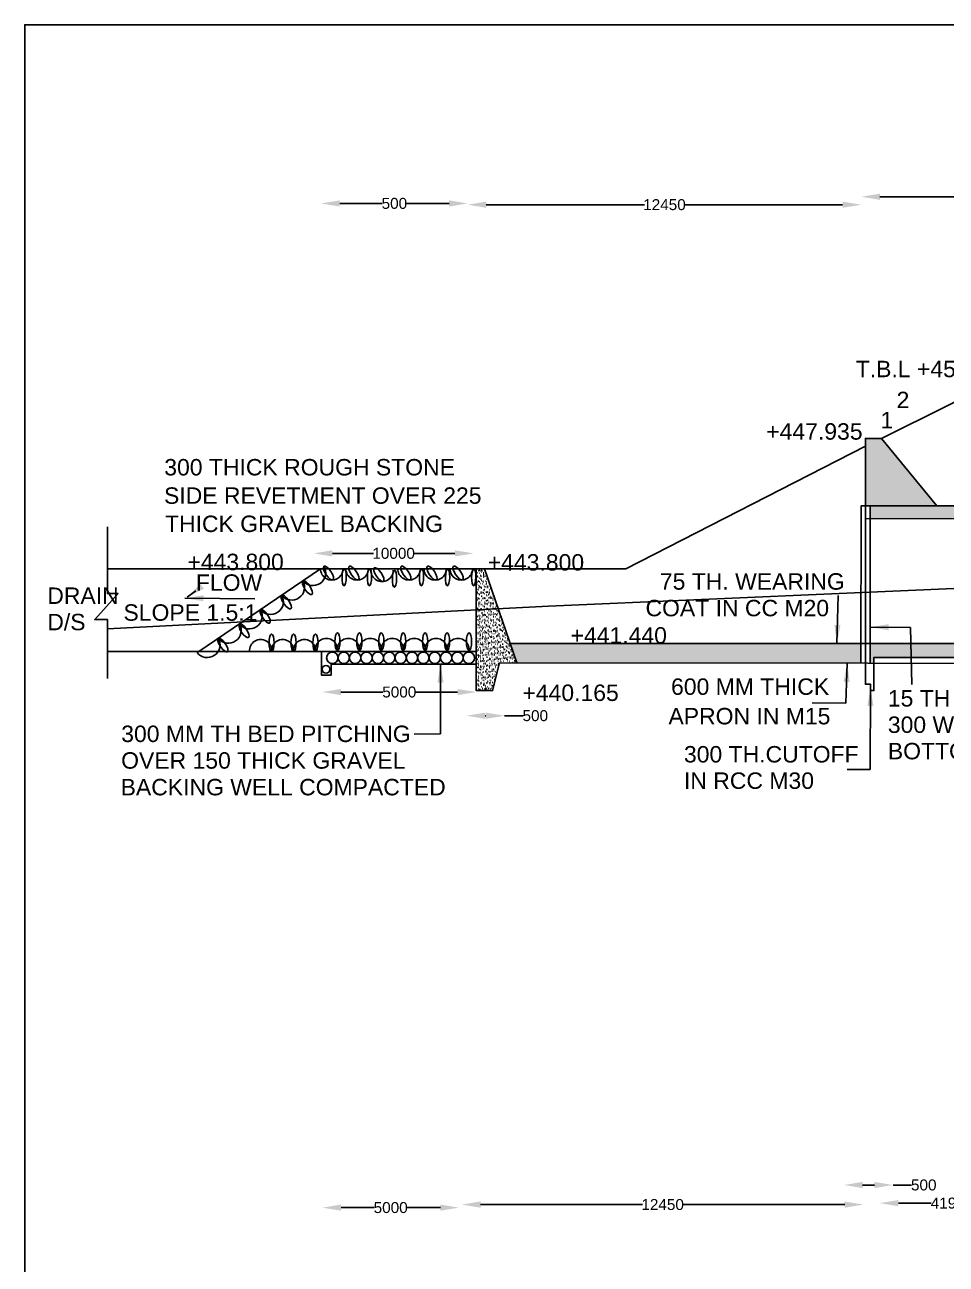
# Model space of a CAD drawing. Header units: millimetres. Extents: x 1723007 to 3467773, y 45593906 to 91201364.
# Drawn here: x 1723007 to 1727214, y 45602384 to 45608043 of the extents above; entities that cross this region are included whole.
import ezdxf

# ---------------------------------------------------------------- set-up
doc = ezdxf.new("R2010")
doc.units = ezdxf.units.MM
doc.header["$MEASUREMENT"] = 0
for name, color, linetype in [('DIMENSION', 7, 'Continuous'), ('DRAWING', 2, 'Continuous'), ('TEXT', 7, 'Continuous')]:
    doc.layers.add(name, color=color, linetype=linetype)
doc.styles.get("Standard").update_dxf_attribs({"font": 'arial.ttf', "height": 50})
doc.dimstyles.get("Standard").update_dxf_attribs({"dimtxt": 100, "dimasz": 85, "dimexe": 0.18, "dimexo": 0.0625, "dimgap": 0.09, "dimtad": 0, "dimdec": 0, "dimzin": 0, "dimdsep": 46, "dimtxsty": 'Standard', "dimcen": 0.09, "dimse1": 1, "dimse2": 1, "dimadec": 0, "dimazin": 0, "dimtfac": 1, "dimtdec": 0, "dimtofl": 0, "dimtmove": 0, "dimatfit": 3, "dimfxl": 1, "dimtolj": 1, "dimtzin": 0, "dimarcsym": 0})
pattern_1 = [(37.5, (31049.9, 0), (-0.629933581, 19.26823769), [0, -15.2, 0, -17, 0, -16.25]), (7.5, (31049.9, 0), (17.697767053, 28.221460652), [0, -8.2, 0, -13.7, 0, -5.25]), (327.5, (31037.6, 0), (31.1414186175, 0.0565905354), [0, -5, 0, -18, 0, -23.5]), (317.5, (31037.6, 0), (30.061266046, 8.77675565), [0, -2.5, 0, -11.8, 0, -13.5])]

# ---------------------------------------------------------------- blocks, each defined once
blk = doc.blocks.new('*D54')
at = {"layer": 'Defpoints', "color": 0, "transparency": 16777216}
for p in [(1724359.9, 45607236.4), (1725029, 45607227.5), (1725029, 45607225.9)]:
    blk.add_point(p, dxfattribs=at)
at = {"layer": 'DIMENSION', "color": 0, "lineweight": -2, "transparency": 16777216}
for p, q in [((1724444.9, 45607227.5), (1724639.2, 45607227.5)), ((1724944, 45607227.5), (1724749.7, 45607227.5))]:
    blk.add_line(p, q, dxfattribs=at)
at = {"layer": 'DIMENSION', "color": 0, "transparency": 16777216}
for points in [[(1724444.9, 45607241.6), (1724444.9, 45607213.3), (1724359.9, 45607227.5)], [(1724944, 45607241.6), (1724944, 45607213.3), (1725029, 45607227.5)]]:
    blk.add_solid(points, dxfattribs=at)
at = {"layer": 'DIMENSION', "color": 0, "transparency": 16777216, "insert": (1724694.4, 45607227.5), "char_height": 50, "attachment_point": 5}
blk.add_mtext('\\A1;500', dxfattribs=at)
blk = doc.blocks.new('*D55')
at = {"layer": 'Defpoints', "color": 0, "transparency": 16777216}
for p in [(1725029, 45607227.5), (1726826.2, 45607229.7), (1726826.2, 45607221.7)]:
    blk.add_point(p, dxfattribs=at)
at = {"layer": 'DIMENSION', "color": 0, "lineweight": -2, "transparency": 16777216}
for p, q in [((1725114, 45607221.7), (1725835.8, 45607221.7)), ((1726741.2, 45607221.7), (1726019.3, 45607221.7))]:
    blk.add_line(p, q, dxfattribs=at)
at = {"layer": 'DIMENSION', "color": 0, "transparency": 16777216}
for points in [[(1725114, 45607235.9), (1725114, 45607207.6), (1725029, 45607221.7)], [(1726741.2, 45607235.9), (1726741.2, 45607207.6), (1726826.2, 45607221.7)]]:
    blk.add_solid(points, dxfattribs=at)
at = {"layer": 'DIMENSION', "color": 0, "transparency": 16777216, "insert": (1725927.6, 45607221.7), "char_height": 50, "attachment_point": 5}
blk.add_mtext('\\A1;12450', dxfattribs=at)
blk = doc.blocks.new('*D56')
at = {"layer": 'Defpoints', "color": 0, "transparency": 16777216}
for p in [(1734163.9, 45607257.9), (1726826.2, 45607221.7), (1734163.9, 45607239.6)]:
    blk.add_point(p, dxfattribs=at)
at = {"layer": 'DIMENSION', "color": 0, "lineweight": -2, "transparency": 16777216}
for p, q in [((1726911.2, 45607257.9), (1730400.7, 45607257.9)), ((1734078.9, 45607257.9), (1730589.4, 45607257.9))]:
    blk.add_line(p, q, dxfattribs=at)
at = {"layer": 'DIMENSION', "color": 0, "transparency": 16777216}
for points in [[(1726911.2, 45607272.1), (1726911.2, 45607243.7), (1726826.2, 45607257.9)], [(1734078.9, 45607272.1), (1734078.9, 45607243.7), (1734163.9, 45607257.9)]]:
    blk.add_solid(points, dxfattribs=at)
at = {"layer": 'DIMENSION', "color": 0, "transparency": 16777216, "insert": (1730495, 45607257.9), "char_height": 50, "attachment_point": 5}
blk.add_mtext('\\A1;51705', dxfattribs=at)
blk = doc.blocks.new('*D67')
at = {"layer": 'Defpoints', "color": 0, "transparency": 16777216}
for p in [(1725024, 45604966.8), (1725197.6, 45604959.8), (1725197.6, 45604888.5)]:
    blk.add_point(p, dxfattribs=at)
at = {"layer": 'DIMENSION', "color": 0, "lineweight": -2, "transparency": 16777216}
for p, q in [((1725109, 45604888.5), (1725112.6, 45604888.5)), ((1725197.6, 45604888.5), (1725282.6, 45604888.5))]:
    blk.add_line(p, q, dxfattribs=at)
at = {"layer": 'DIMENSION', "color": 0, "transparency": 16777216}
for points in [[(1725109, 45604902.6), (1725109, 45604874.3), (1725024, 45604888.5)], [(1725112.6, 45604902.6), (1725112.6, 45604874.3), (1725197.6, 45604888.5)]]:
    blk.add_solid(points, dxfattribs=at)
at = {"layer": 'DIMENSION', "color": 0, "transparency": 16777216, "insert": (1725337.8, 45604888.5), "char_height": 50, "attachment_point": 5}
blk.add_mtext('\\A1;500', dxfattribs=at)
blk = doc.blocks.new('*D74')
at = {"layer": 'Defpoints', "color": 0, "transparency": 16777216}
for p in [(1724365.4, 45605003.6), (1724365.4, 45604996.5), (1725068.1, 45605003.6)]:
    blk.add_point(p, dxfattribs=at)
at = {"layer": 'DIMENSION', "color": 0, "lineweight": -2, "transparency": 16777216}
for p, q in [((1724450.4, 45604996.5), (1724642.1, 45604996.5)), ((1724983.1, 45604996.5), (1724791.4, 45604996.5))]:
    blk.add_line(p, q, dxfattribs=at)
at = {"layer": 'DIMENSION', "color": 0, "transparency": 16777216}
for points in [[(1724450.4, 45605010.6), (1724450.4, 45604982.3), (1724365.4, 45604996.5)], [(1724983.1, 45605010.6), (1724983.1, 45604982.3), (1725068.1, 45604996.5)]]:
    blk.add_solid(points, dxfattribs=at)
at = {"layer": 'DIMENSION', "color": 0, "transparency": 16777216, "insert": (1724716.8, 45604996.5), "char_height": 50, "attachment_point": 5}
blk.add_mtext('\\A1;5000', dxfattribs=at)
blk = doc.blocks.new('*D68')
at = {"layer": 'Defpoints', "color": 0, "transparency": 16777216}
for p in [(1724326.3, 45605637.4), (1725055.7, 45605631.2), (1725055.7, 45605629.7)]:
    blk.add_point(p, dxfattribs=at)
at = {"layer": 'DIMENSION', "color": 0, "lineweight": -2, "transparency": 16777216}
for p, q in [((1724411.3, 45605629.7), (1724599.3, 45605629.7)), ((1724970.7, 45605629.7), (1724782.7, 45605629.7))]:
    blk.add_line(p, q, dxfattribs=at)
at = {"layer": 'DIMENSION', "color": 0, "transparency": 16777216}
for points in [[(1724411.3, 45605643.8), (1724411.3, 45605615.5), (1724326.3, 45605629.7)], [(1724970.7, 45605643.8), (1724970.7, 45605615.5), (1725055.7, 45605629.7)]]:
    blk.add_solid(points, dxfattribs=at)
at = {"layer": 'DIMENSION', "color": 0, "transparency": 16777216, "insert": (1724691, 45605629.7), "char_height": 50, "attachment_point": 5}
blk.add_mtext('\\A1;10000', dxfattribs=at)
blk = doc.blocks.new('*D76')
at = {"layer": 'Defpoints', "color": 0, "transparency": 16777216}
for p in [(1724989.3, 45602642.4), (1724365.8, 45602607.3), (1724989.3, 45602605.1)]:
    blk.add_point(p, dxfattribs=at)
at = {"layer": 'DIMENSION', "color": 0, "lineweight": -2, "transparency": 16777216}
for p, q in [((1724450.8, 45602642.4), (1724602.9, 45602642.4)), ((1724904.3, 45602642.4), (1724752.2, 45602642.4))]:
    blk.add_line(p, q, dxfattribs=at)
at = {"layer": 'DIMENSION', "color": 0, "transparency": 16777216}
for points in [[(1724450.8, 45602656.5), (1724450.8, 45602628.2), (1724365.8, 45602642.4)], [(1724904.3, 45602656.5), (1724904.3, 45602628.2), (1724989.3, 45602642.4)]]:
    blk.add_solid(points, dxfattribs=at)
at = {"layer": 'DIMENSION', "color": 0, "transparency": 16777216, "insert": (1724677.5, 45602642.4), "char_height": 50, "attachment_point": 5}
blk.add_mtext('\\A1;5000', dxfattribs=at)
blk = doc.blocks.new('*D77')
at = {"layer": 'Defpoints', "color": 0, "transparency": 16777216}
for p in [(1725002.7, 45602721.8), (1726835.8, 45602678.9), (1726835.8, 45602656.3)]:
    blk.add_point(p, dxfattribs=at)
at = {"layer": 'DIMENSION', "color": 0, "lineweight": -2, "transparency": 16777216}
for p, q in [((1725087.7, 45602656.3), (1725827.5, 45602656.3)), ((1726750.8, 45602656.3), (1726011, 45602656.3))]:
    blk.add_line(p, q, dxfattribs=at)
at = {"layer": 'DIMENSION', "color": 0, "transparency": 16777216}
for points in [[(1725087.7, 45602670.4), (1725087.7, 45602642.1), (1725002.7, 45602656.3)], [(1726750.8, 45602670.4), (1726750.8, 45602642.1), (1726835.8, 45602656.3)]]:
    blk.add_solid(points, dxfattribs=at)
at = {"layer": 'DIMENSION', "color": 0, "transparency": 16777216, "insert": (1725919.3, 45602656.3), "char_height": 50, "attachment_point": 5}
blk.add_mtext('\\A1;12450', dxfattribs=at)
blk = doc.blocks.new('*D78')
at = {"layer": 'Defpoints', "color": 0, "transparency": 16777216}
for p in [(1726747.4, 45602820.2), (1726971.3, 45602820.2), (1726971.3, 45602745.7)]:
    blk.add_point(p, dxfattribs=at)
at = {"layer": 'DIMENSION', "color": 0, "lineweight": -2, "transparency": 16777216}
for p, q in [((1726832.4, 45602745.7), (1726886.3, 45602745.7)), ((1726971.3, 45602745.7), (1727056.3, 45602745.7))]:
    blk.add_line(p, q, dxfattribs=at)
at = {"layer": 'DIMENSION', "color": 0, "transparency": 16777216}
for points in [[(1726832.4, 45602759.8), (1726832.4, 45602731.5), (1726747.4, 45602745.7)], [(1726886.3, 45602759.8), (1726886.3, 45602731.5), (1726971.3, 45602745.7)]]:
    blk.add_solid(points, dxfattribs=at)
at = {"layer": 'DIMENSION', "color": 0, "transparency": 16777216, "insert": (1727111.5, 45602745.7), "char_height": 50, "attachment_point": 5}
blk.add_mtext('\\A1;500', dxfattribs=at)
blk = doc.blocks.new('*D79')
at = {"layer": 'Defpoints', "color": 0, "transparency": 16777216}
for p in [(1726910.7, 45602643.7), (1727531.5, 45602662.9), (1727531.5, 45602627.9)]:
    blk.add_point(p, dxfattribs=at)
at = {"layer": 'DIMENSION', "color": 0, "lineweight": -2, "transparency": 16777216}
for p, q in [((1726995.7, 45602662.9), (1727145.4, 45602662.9)), ((1727446.5, 45602662.9), (1727296.8, 45602662.9))]:
    blk.add_line(p, q, dxfattribs=at)
at = {"layer": 'DIMENSION', "color": 0, "transparency": 16777216}
for points in [[(1726995.7, 45602677.1), (1726995.7, 45602648.8), (1726910.7, 45602662.9)], [(1727446.5, 45602677.1), (1727446.5, 45602648.8), (1727531.5, 45602662.9)]]:
    blk.add_solid(points, dxfattribs=at)
at = {"layer": 'DIMENSION', "color": 0, "transparency": 16777216, "insert": (1727221.1, 45602662.9), "char_height": 50, "attachment_point": 5}
blk.add_mtext('\\A1;4190', dxfattribs=at)

msp = doc.modelspace()

# ---------------------------------------------------------------- hatches: boundary and pattern name
at = {"layer": 'DIMENSION'}
h = msp.add_hatch(dxfattribs=at)
h.set_pattern_fill('AR-CONC', color=0, scale=2)
h.set_pattern_definition([(50, (31049.9, 0), (14.345203652, -1.2550426997), [1.5, -16.5]), (355, (31049.9, 0), (-2.7750266723, 15.043842674), [1.2, -13.2]), (100.45144446, (31051.096, -0.105), (11.5701769345, 13.7887998194), [1.27480384, -14.02284224]), (46.1842, (31049.9, 4), (21.3448266134, -3.310385616), [2.25, -24.75]), (96.63563549, (31051.68, 3.724), (18.6932389135, 19.4823720155), [1.91220684, -21.0342752]), (351.18416399, (31049.9, 4), (18.693238901, 19.482372005), [1.8, -19.80000002]), (21, (31051.9, 3), (11.9381410424, -8.0523778133), [1.5, -16.5]), (326, (31051.9, 3), (4.8663066384, 14.503000901), [1.2, -13.2]), (71.45144474, (31052.895, 2.329), (16.8044475346, 6.450623056), [1.2748038, -14.02284224]), (37.5, (31049.9004, 0), (0.24319710635, 6.6578770766), [0, -13.04, 0, -13.4, 0, -13.25]), (7.5, (31049.9004, 0), (5.2613907488, 7.8882342376), [0, -7.64, 0, -12.74, 0, -5.05]), (327.5, (31045.4404, 0), (10.67644872345, -0.4510974347), [0, -5, 0, -15.6, 0, -20.7]), (317.5, (31043.44, 0), (11.6637233868, 2.0020996466), [0, -6.5, 0, -10.36, 0, -14.7])])
h.paths.add_polyline_path([(1726845.5, 45605846.3), (1727171.9, 45605846.3), (1726918, 45606154.6), (1726845.5, 45606154.6), (1726845.5, 45606119.7)])
h.paths.add_polyline_path([(1726867.1, 45605846.3), (1726867, 45605788.2), (1734181.5, 45605791.1), (1734207.6, 45605791.1), (1734207.6, 45605846.3)])
h.paths.add_polyline_path([(1733378.7, 45605667.6), (1733857, 45605667.6), (1733857, 45605782.5), (1733378.7, 45605782.5)], flags=9)
h.paths.add_polyline_path([(1727237.6, 45605676.2), (1727715.8, 45605676.2), (1727715.8, 45605791.1), (1727237.6, 45605791.1)], flags=9)
at = {"layer": 'DRAWING'}
h = msp.add_hatch(dxfattribs=at)
h.set_pattern_fill('AR-SAND', color=0, scale=10, style=0)
h.set_pattern_definition(pattern_1)
h.paths.add_polyline_path([(1725106, 45605559.8), (1725068.1, 45605559.8), (1725068.1, 45605123.8), (1725068.1, 45605003.6), (1725142.5, 45605003.6), (1725174.6, 45605129.6), (1725253.8, 45605129.6)])
h = msp.add_hatch(dxfattribs=at)
h.set_pattern_fill('AR-SAND', color=0, scale=10, style=0)
h.set_pattern_definition(pattern_1)
h.paths.add_polyline_path([(1734181.5, 45605217.7), (1726866.6, 45605217.7), (1726866.5, 45605128.3), (1726883.9, 45605128.2), (1726883.9, 45605154.7), (1734181.5, 45605154.7)])
h.paths.add_polyline_path([(1735092.8, 45605283.1), (1735049.8, 45605217.7), (1734224, 45605217.7), (1734224, 45605154.7), (1734224, 45605122.3), (1735034.4, 45605121.7)])
h.paths.add_polyline_path([(1735362.1, 45605438.6), (1735362.1, 45605589.8), (1735294, 45605589.8), (1735092.8, 45605283.1), (1735034.4, 45605121.7), (1735262.4, 45605121.5), (1735290, 45605005.4), (1735362.1, 45605005.4)])
h = msp.add_hatch(dxfattribs=at)
h.set_pattern_fill('AR-SAND', color=0, scale=10, style=0)
h.set_pattern_definition(pattern_1)
h.paths.add_polyline_path([(1726824.8, 45605217.7), (1725223.5, 45605217.7), (1725253.8, 45605129.6), (1726824.7, 45605128.3)])

# ---------------------------------------------------------------- linework, layer by layer
at = {"layer": 'DIMENSION'}
msp.add_lwpolyline([(1743372.1, 45593905.6), (1723006.9, 45593905.6), (1723006.9, 45608043.2), (1743372.1, 45608043.2)], close=True, dxfattribs=at)
msp.add_lwpolyline([(1723383.9, 45605284.9), (1725397.6, 45605388.2), (1728191.8, 45605510.9), (1730623, 45605600.1), (1733263.9, 45605608), (1735294, 45605589.8)], dxfattribs=at)
at = {"layer": 'DRAWING', "color": 0}
for points in [[(1723383.9, 45605559.8), (1725751.9, 45605559.8), (1726845.5, 45606119.7), (1726845.5, 45606154.6), (1726918, 45606154.6), (1727526.9, 45606457.7), (1728368.9, 45606457.7), (1728506.9, 45606562.7), (1728635, 45606562.7), (1729940.5, 45605931.6), (1731635, 45605931.6), (1732808.9, 45606471.1), (1732932.2, 45606558.5), (1733069.3, 45606558.5), (1733219.1, 45606474.3), (1733524.5, 45606474.3), (1734134.9, 45606156.6), (1734208.1, 45606156.6), (1734208.1, 45606106.8), (1734718.8, 45605846.3), (1737414.8, 45605846.3)], [(1726918, 45606154.6), (1727171.9, 45605846.3)], [(1726845.5, 45606119.7), (1726845.5, 45605031.9), (1726868.3, 45605031.9), (1726868.3, 45605003.5), (1726883.9, 45605003.5), (1726883.9, 45605154.7), (1734224, 45605154.7), (1734224, 45605085.4), (1734181.5, 45605085.4), (1734181.5, 45605791.1), (1734207.6, 45605791.1), (1734207.6, 45606107.1)], [(1726845.5, 45605846.3), (1726825.3, 45605846.3), (1726824.7, 45605128.3)], [(1734718.8, 45605846.3), (1726845.5, 45605846.3)], [(1726867.1, 45605846.3), (1726866.5, 45605128.3)], [(1726845.5, 45605788.2), (1734181.5, 45605791.1)], [(1723383.9, 45605750.4), (1723383.9, 45605446.3), (1723432.7, 45605446.3), (1723326.1, 45605327.2), (1723383.9, 45605327.2), (1723383.9, 45605058)], [(1723801.1, 45605181.8), (1724357.3, 45605559.8)], [(1725068.1, 45605123.8), (1725068.1, 45605559.8)], [(1725106, 45605559.8), (1725253.8, 45605129.6)], [(1725223.5, 45605217.7), (1735049.8, 45605217.7), (1735294, 45605589.8), (1735362.1, 45605589.8)], [(1723383.9, 45605181.8), (1724361, 45605181.8), (1724361, 45605074), (1724405.4, 45605074), (1724405.4, 45605123.8), (1725068.1, 45605123.8), (1725068.1, 45605003.6), (1725142.5, 45605003.6), (1725174.6, 45605129.6), (1735262.4, 45605121.5), (1735290, 45605005.4), (1735362.1, 45605005.4), (1735362.1, 45605438.6)], [(1724361, 45605181.8), (1725068.1, 45605181.8)]]:
    msp.add_lwpolyline(points, dxfattribs=at)
for centre, radius in [((1724411.2, 45605152.8), 26), ((1724463.2, 45605152.8), 26), ((1724515.1, 45605152.8), 26), ((1724567, 45605152.8), 26), ((1724619, 45605152.8), 26), ((1724670.9, 45605152.8), 26), ((1724722.8, 45605152.8), 26), ((1724774.8, 45605152.8), 26), ((1724826.7, 45605152.8), 26), ((1724878.6, 45605152.8), 26), ((1724930.6, 45605152.8), 26), ((1724982.5, 45605152.8), 26), ((1725034.4, 45605152.8), 26), ((1724382.4, 45605100.4), 17.5)]:
    msp.add_circle(centre, radius, dxfattribs=at)
for centre, radius, start, end in [((1724322.5, 45605541), 58.4, 217.6987, 30.717), ((1724408.3, 45605558.8), 51, 178.8736, 1.1264), ((1724524.1, 45605558.8), 51, 178.8736, 1.1264), ((1724761.3, 45605558.8), 51, 178.8736, 1.1264), ((1724880.6, 45605558.8), 51, 178.8736, 1.1264), ((1724999.9, 45605558.8), 51, 178.8736, 1.1264), ((1724225.7, 45605474.7), 58.4, 217.6987, 30.717), ((1724638, 45605551.9), 51, 178.8736, 1.1264), ((1724129.3, 45605409.2), 58.4, 217.6987, 30.717), ((1724032.9, 45605343.6), 58.4, 217.6987, 30.717), ((1723936.5, 45605278.1), 58.4, 217.6987, 30.717), ((1723840.1, 45605212.5), 58.4, 217.6987, 30.717), ((1724083.7, 45605186.6), 50.3, 354.5176, 185.4824), ((1724183.8, 45605186.6), 50.3, 354.5176, 185.4824), ((1724283.9, 45605186.6), 50.3, 354.5176, 185.4824), ((1724384.3, 45605191.4), 50.3, 354.5176, 185.4824), ((1724484.4, 45605191.4), 50.3, 354.5176, 185.4824), ((1724584.6, 45605191.4), 50.3, 354.5176, 185.4824), ((1724684.7, 45605191.4), 50.3, 354.5176, 185.4824), ((1724784.9, 45605191.4), 50.3, 354.5176, 185.4824), ((1724885, 45605191.4), 50.3, 354.5176, 185.4824), ((1724985.2, 45605191.4), 50.3, 354.5176, 185.4824)]:
    msp.add_arc(centre, radius, start, end, dxfattribs=at)
for centre, major_axis, ratio in [((1724393.7, 45605539.8), (-20.9, 31), 0.350621), ((1724465.1, 45605520.9), (0.8, 38.9), 0.247031), ((1724509.5, 45605539.8), (-20.9, 31), 0.350621), ((1724580.9, 45605520.9), (0.8, 38.9), 0.247031), ((1724623.4, 45605532.9), (-20.9, 31), 0.350621), ((1724746.7, 45605539.8), (-20.9, 31), 0.350621), ((1724818.2, 45605520.9), (0.8, 38.9), 0.247031), ((1724866, 45605539.8), (-20.9, 31), 0.350621), ((1724937.4, 45605520.9), (0.8, 38.9), 0.247031), ((1724985.3, 45605539.8), (-20.9, 31), 0.350621), ((1725056.7, 45605520.9), (0.8, 38.9), 0.247031), ((1724296.9, 45605473.6), (-20.9, 31), 0.350621), ((1724694.9, 45605513.9), (0.8, 38.9), 0.247031), ((1724200.5, 45605408), (-20.9, 31), 0.350621), ((1724104.1, 45605342.5), (-20.9, 31), 0.350621), ((1724007.6, 45605277), (-20.9, 31), 0.350621), ((1723911.2, 45605211.4), (-20.9, 31), 0.350621), ((1724133.8, 45605221.7), (0, -39.9), 0.294873), ((1724233.9, 45605221.7), (0, -39.9), 0.294873), ((1724334, 45605221.7), (0, -39.9), 0.294873), ((1724434.3, 45605226.5), (0, -39.9), 0.294873), ((1724534.5, 45605226.5), (0, -39.9), 0.294873), ((1724634.7, 45605226.5), (0, -39.9), 0.294873), ((1724734.8, 45605226.5), (0, -39.9), 0.294873), ((1724834.9, 45605226.5), (0, -39.9), 0.294873), ((1724935.1, 45605226.5), (0, -39.9), 0.294873), ((1725035.2, 45605226.5), (0, -39.9), 0.294873)]:
    msp.add_ellipse(centre, major_axis=major_axis, ratio=ratio, dxfattribs=at)

# ---------------------------------------------------------------- texts
at = {"layer": 'TEXT', "color": 0}
for s, p in [('T.B.L +450.030 INSPECTION PATH', (1726800.9, 45606434.1)), ('2', (1726987.5, 45606292.8)), ('1', (1726914, 45606200.6)), ('+447.935', (1726392.3, 45606148.9)), ('300 THICK ROUGH STONE', (1723643.8, 45605985.6)), ('SIDE REVETMENT OVER 225 ', (1723642.7, 45605856.1)), ('THICK GRAVEL BACKING', (1723647.1, 45605727.2)), ('+443.800', (1723749.5, 45605553.2)), ('+443.800', (1725120.9, 45605551.2)), ('FLOW', (1723788.3, 45605458.9)), ('75 TH. WEARING', (1725906.7, 45605464)), ('DRAIN', (1723109.7, 45605399)), ('SLOPE 1.5:1', (1723457.6, 45605322.1)), ('COAT IN CC M20', (1725841.1, 45605342.5)), ('D/S', (1723109.7, 45605278.6)), ('+441.440', (1725499, 45605217.7)), ('600 MM THICK', (1725957.7, 45604983.8)), ('+440.165', (1725279.1, 45604955.8)), ('15 TH EXPANSION JOINT WITH', (1726947.6, 45604930.4)), ('APRON IN M15', (1725945.9, 45604849)), ('300 WIDE P.V.C WATER STOP', (1726947.6, 45604809.9)), ('300 MM TH BED PITCHING', (1723447.3, 45604768.3)), ('BOTTOM &251 MM', (1726947.6, 45604689.4)), ('OVER 150 THICK GRAVEL', (1723446.9, 45604646.7)), ('300 TH.CUTOFF', (1726016.6, 45604675)), ('BACKING WELL COMPACTED', (1723444.5, 45604524.9)), ('IN RCC M30', (1726016.6, 45604554.5))]:
    msp.add_text(s, height=75, dxfattribs=at).set_placement(p)

# ---------------------------------------------------------------- dimensions: what is measured, and where the dimension line sits
at = {"layer": 'DIMENSION', "color": 0}
for base, p1, p2, text, picture, middle in [((1725029, 45607227.5), (1724359.9, 45607236.4), (1725029, 45607225.9), '500', '*D54', (1724694.4, 45607227.5)), ((1726826.2, 45607221.7), (1725029, 45607227.5), (1726826.2, 45607229.7), '12450', '*D55', (1725927.6, 45607221.7)), ((1734163.9, 45607257.9), (1726826.2, 45607221.7), (1734163.9, 45607239.6), '51705', '*D56', (1730495, 45607257.9)), ((1725055.7, 45605629.7), (1724326.3, 45605637.4), (1725055.7, 45605631.2), '10000', '*D68', (1724691, 45605629.7)), ((1724365.4, 45604996.5), (1725068.1, 45605003.6), (1724365.4, 45605003.6), '5000', '*D74', (1724716.8, 45604996.5)), ((1725197.6, 45604888.5), (1725024, 45604966.8), (1725197.6, 45604959.8), '500', '*D67', (1725337.8, 45604888.5)), ((1726971.3, 45602745.7), (1726747.4, 45602820.2), (1726971.3, 45602820.2), '500', '*D78', (1727111.5, 45602745.7)), ((1724989.3, 45602642.4), (1724365.8, 45602607.3), (1724989.3, 45602605.1), '5000', '*D76', (1724677.5, 45602642.4)), ((1726835.8, 45602656.3), (1725002.7, 45602721.8), (1726835.8, 45602678.9), '12450', '*D77', (1725919.3, 45602656.3)), ((1727531.5, 45602662.9), (1726910.7, 45602643.7), (1727531.5, 45602627.9), '4190', '*D79', (1727221.1, 45602662.9))]:
    dim = msp.add_linear_dim(base=base, p1=p1, p2=p2, text=text, dimstyle='Standard', dxfattribs=at)
    dim.commit()
    dim.dimension.update_dxf_attribs({"geometry": picture, "text_midpoint": middle})

# ---------------------------------------------------------------- leaders
for points in [[(1723747.9, 45605429.8), (1723788.3, 45605458.9)], [(1723737.9, 45605425.4), (1724058, 45605422.6)], [(1726714.8, 45605217.7), (1726721.4, 45605437.1)], [(1726866.6, 45605293), (1727051.5, 45605292), (1727057.8, 45605031.2)], [(1724905.2, 45605123.8), (1724905.3, 45604805.2), (1724785.4, 45604804.1)], [(1726762.3, 45605128.3), (1726756, 45604946.4), (1726602.1, 45604946.8)], [(1726868.3, 45605017.7), (1726867.3, 45604643), (1726761.9, 45604643.6)]]:
    msp.add_leader(points, dimstyle='Standard', override={"dimgap": 0.09, "dimtad": 0}, dxfattribs=at)

doc.saveas('drawing.dxf')
